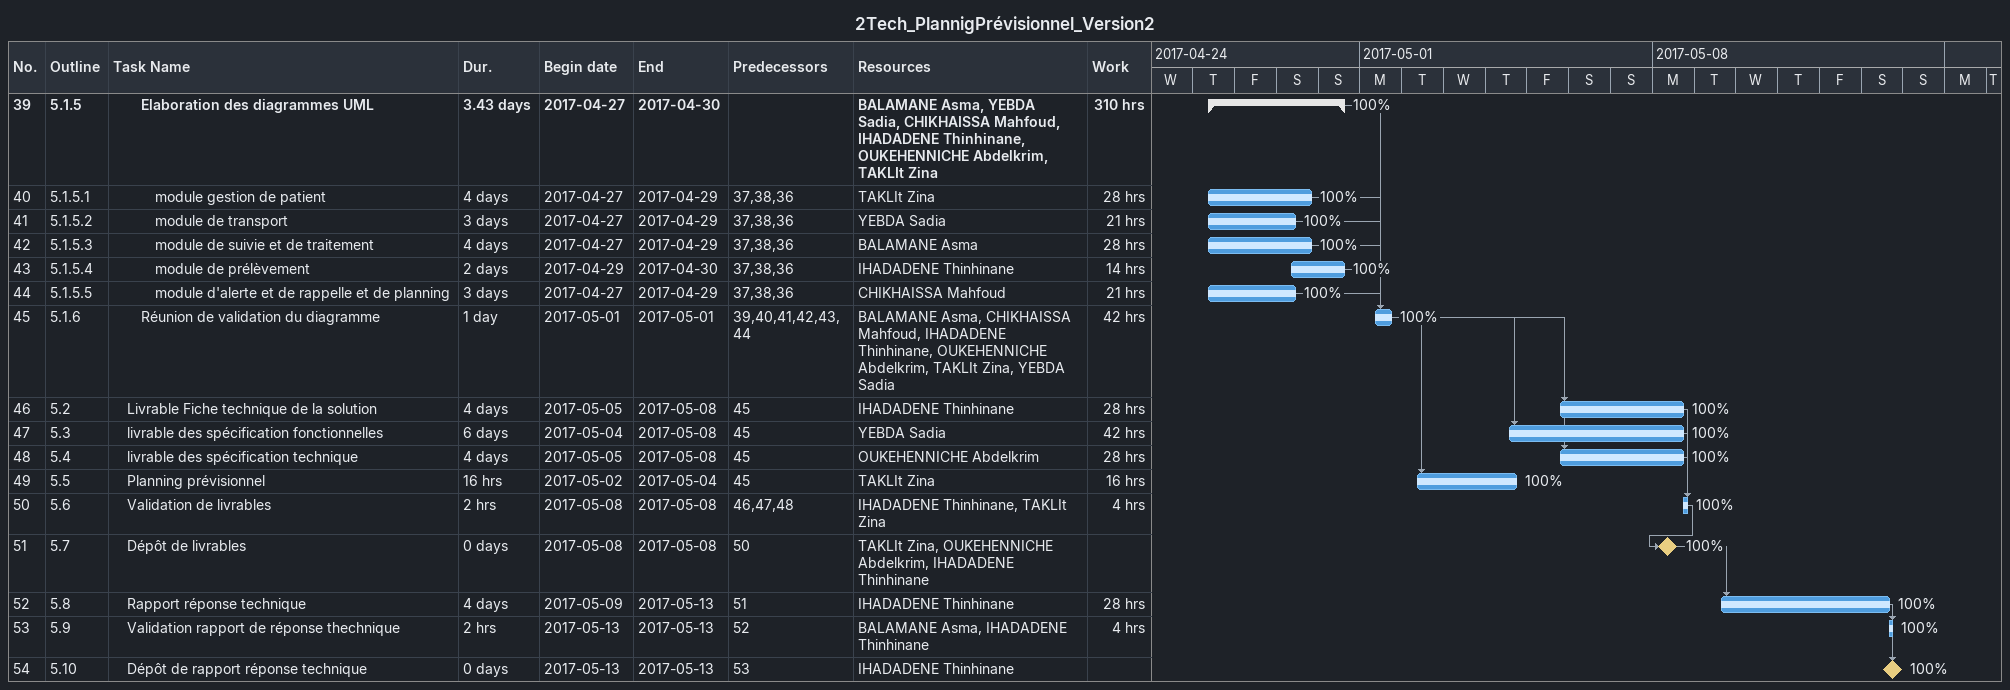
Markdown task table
2Tech_PlannigPrévisionnel_Version2

| ID | WBS | Task | Duration | Start | Finish | Predecessors | Resources | % complete | Work (h) |
|---|---|---|---|---|---|---|---|---|---|
| 39 | 5.1.5 | **Elaboration des diagrammes UML** | 3.43d | 2017-04-27 | 2017-04-30 |  | BALAMANE Asma, YEBDA Sadia, CHIKHAISSA Mahfoud, IHADADENE Thinhinane, OUKEHENNICHE Abdelkrim, TAKLIt Zina | 100 | 310 |
| 40 | 5.1.5.1 | module gestion de patient | 4d | 2017-04-27 | 2017-04-29 | 37, 38, 36 | TAKLIt Zina | 100 | 28 |
| 41 | 5.1.5.2 | module de transport | 3d | 2017-04-27 | 2017-04-29 | 37, 38, 36 | YEBDA Sadia | 100 | 21 |
| 42 | 5.1.5.3 | module de suivie et de traitement | 4d | 2017-04-27 | 2017-04-29 | 37, 38, 36 | BALAMANE Asma | 100 | 28 |
| 43 | 5.1.5.4 | module de prélèvement | 2d | 2017-04-29 | 2017-04-30 | 37, 38, 36 | IHADADENE Thinhinane | 100 | 14 |
| 44 | 5.1.5.5 | module d'alerte et de rappelle et de planning | 3d | 2017-04-27 | 2017-04-29 | 37, 38, 36 | CHIKHAISSA Mahfoud | 100 | 21 |
| 45 | 5.1.6 | Réunion de validation du diagramme | 1d | 2017-05-01 | 2017-05-01 | 39, 40, 41, 42, 43, 44 | BALAMANE Asma, CHIKHAISSA Mahfoud, IHADADENE Thinhinane, OUKEHENNICHE Abdelkrim, TAKLIt Zina, YEBDA Sadia | 100 | 42 |
| 46 | 5.2 | Livrable Fiche technique de la solution | 4d | 2017-05-05 | 2017-05-08 | 45 | IHADADENE Thinhinane | 100 | 28 |
| 47 | 5.3 | livrable des spécification fonctionnelles | 6d | 2017-05-04 | 2017-05-08 | 45 | YEBDA Sadia | 100 | 42 |
| 48 | 5.4 | livrable des spécification technique | 4d | 2017-05-05 | 2017-05-08 | 45 | OUKEHENNICHE Abdelkrim | 100 | 28 |
| 49 | 5.5 | Planning prévisionnel | 16h | 2017-05-02 | 2017-05-04 | 45 | TAKLIt Zina | 100 | 16 |
| 50 | 5.6 | Validation de livrables | 2h | 2017-05-08 | 2017-05-08 | 46, 47, 48 | IHADADENE Thinhinane, TAKLIt Zina | 100 | 4 |
| 51 | 5.7 | Dépôt de livrables | 0d | 2017-05-08 | 2017-05-08 | 50 | TAKLIt Zina, OUKEHENNICHE Abdelkrim, IHADADENE Thinhinane | 100 |  |
| 52 | 5.8 | Rapport réponse technique | 4d | 2017-05-09 | 2017-05-13 | 51 | IHADADENE Thinhinane | 100 | 28 |
| 53 | 5.9 | Validation rapport de réponse thechnique | 2h | 2017-05-13 | 2017-05-13 | 52 | BALAMANE Asma, IHADADENE Thinhinane | 100 | 4 |
| 54 | 5.10 | Dépôt de rapport réponse technique | 0d | 2017-05-13 | 2017-05-13 | 53 | IHADADENE Thinhinane | 100 |  |
